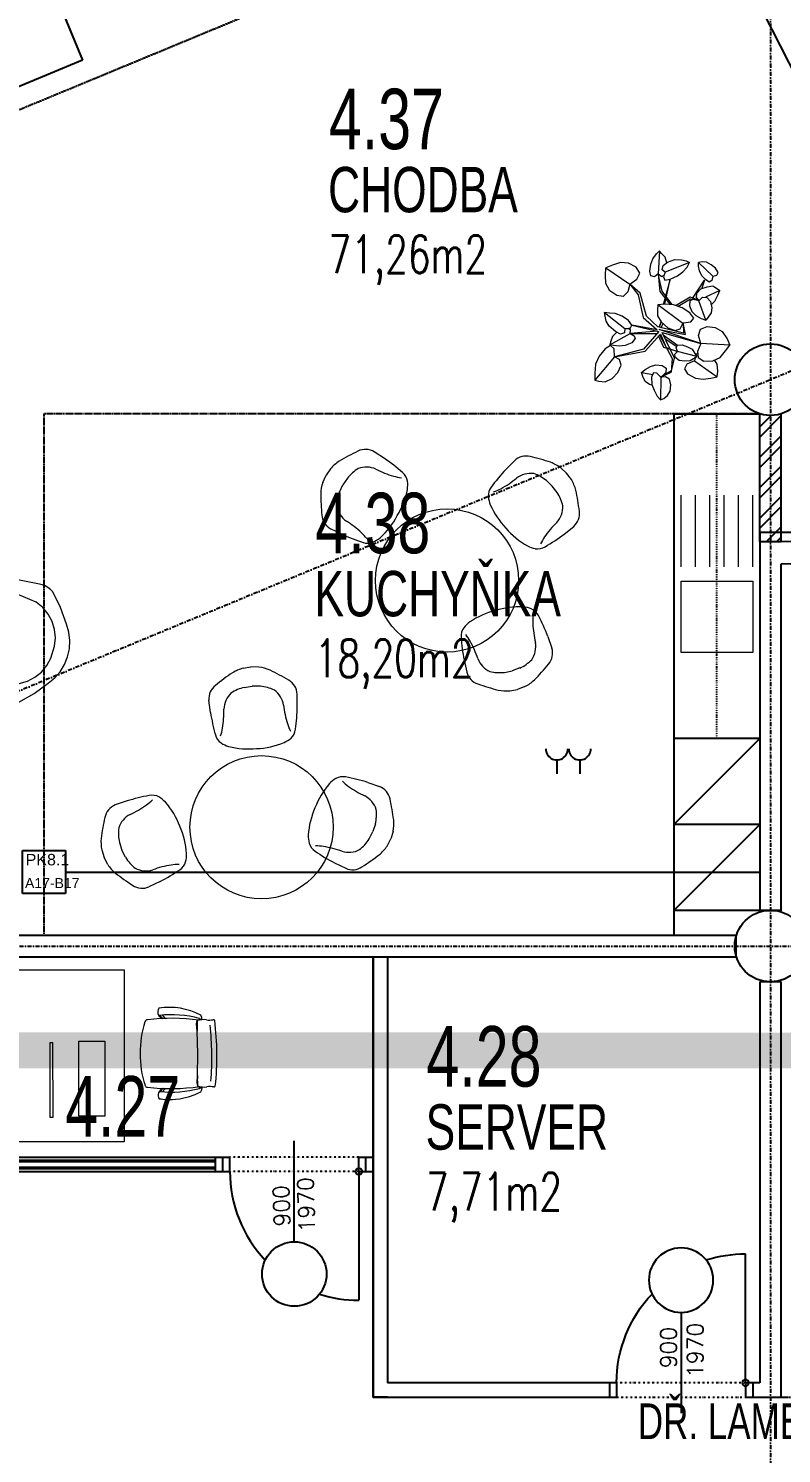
# Model space of a CAD drawing. Header units: millimetres. Extents: x -3035503 to 19821, y 792 to 235380.
# Drawn here: x -2954687 to -2949429, y 184141 to 194095 of the extents above; entities that cross this region are included whole.
import ezdxf

# ---------------------------------------------------------------- set-up
doc = ezdxf.new("R2010")
doc.units = ezdxf.units.MM
for name, pattern in [('AUSGEZOGEN', [0]), ('DA2', [0.45, 0.3, -0.15]), ('DD4', [0.8, 0.4, -0.2, 0, -0.2]), ('DIVIDE', [31.75, 12.7, -6.35, 0, -6.35, 0, -6.35]), ('DIVIDE2', [15.875, 6.35, -3.175, 0, -3.175, 0, -3.175])]:
    doc.linetypes.add(name, pattern=pattern)
for name, color, linetype in [('003_EL_Zásuvkové rozvody - IP', 3, 'Continuous'), ('ARCH_E-04-CO', 252, 'Continuous'), ('ARCH_F-02-CO', 251, 'Continuous'), ('ARCH_F-04-CO', 3, 'Continuous'), ('ARCH_F-06-CO', 2, 'Continuous'), ('ARCH_F-08-CO', 252, 'Continuous'), ('ARCH_N-02-CO', 251, 'Continuous'), ('ARCH_O-06-CO', 8, 'DD4'), ('ARCH_P-02-CO', 251, 'Continuous'), ('ARCH_T-02-CO', 252, 'Continuous'), ('ARCH_Z-02-CO', 252, 'Continuous'), ('ARCH_Z-02-DA', 252, 'DA2'), ('ARCH_Z-02-DI', 252, 'DIVIDE'), ('ARCH_Z-06-CO', 252, 'Continuous'), ('ARCH_Z-08-CO', 252, 'Continuous'), ('Datové rozvody', 6, 'Continuous'), ('E-04-CO', 3, 'Continuous'), ('E_POPIS_SVET', 160, 'Continuous'), ('Z-02-CO', 252, 'Continuous')]:
    doc.layers.add(name, color=color, linetype=linetype)
doc.layers.add('EL_Zásuvkové rozvody - IP', color=7, linetype='Continuous', lineweight=30)
doc.layers.add('zeleň', color=126, linetype='Continuous', lineweight=13)
doc.styles.add('Arial', font='arial.ttf', dxfattribs={"height": 220})
doc.styles.add('CT-LAYOUT 0.9', font='arial.ttf', dxfattribs={"width": 0.9})
doc.styles.add('SIMPLEX', font='simplex.shx')
doc.styles.get("Standard").update_dxf_attribs({"font": 'arial.ttf'})

# ---------------------------------------------------------------- blocks, each defined once
blk = doc.blocks.new('KIIKF')
at = {"layer": 'ARCH_N-02-CO', "linetype": 'AUSGEZOGEN', "lineweight": 20}
for p, q in [((-29653.2, -73712.9), (-28853.7, -73712.6)), ((-29652.8, -74913.2), (-29653.2, -73712.9)), ((-28853.7, -73712.6), (-28853.2, -74913)), ((-28347.5, -74090), (-28343.3, -74066.9)), ((-28347.5, -74090), (-28343.3, -74066.9)), ((-28344.6, -74141.1), (-28347.5, -74090)), ((-28344.6, -74141.1), (-28347.5, -74090)), ((-28343.3, -74066.9), (-28344.6, -74141.1)), ((-28344.6, -74141.1), (-28344.6, -74141.1)), ((-28338, -74295.9), (-28344.6, -74141.1)), ((-28327.6, -74056.5), (-28309.9, -74053.3)), ((-29369.8, -74743.8), (-29370, -74220.4)), ((-29370, -74220.4), (-29353, -74220.4)), ((-29353, -74220.4), (-29352.8, -74743.8)), ((-29171.2, -74734.9), (-29171.3, -74211.5)), ((-29171.3, -74211.5), (-28989.2, -74211.5)), ((-28989.2, -74211.5), (-28989, -74734.9)), ((-28341.1, -74450.9), (-28338, -74295.9)), ((-28343.8, -74501.9), (-28341.1, -74450.9)), ((-28341.1, -74450.9), (-28343.8, -74501.9)), ((-28339.4, -74525.1), (-28343.8, -74501.9)), ((-28343.8, -74501.9), (-28339.4, -74525.1)), ((-28339.4, -74525.1), (-28341.1, -74450.9)), ((-28341.1, -74450.9), (-28341.1, -74450.9)), ((-28326.3, -74535.6), (-28308.6, -74538.7)), ((-28617, -74583.9), (-28616.6, -74592.8)), ((-28616.6, -74592.8), (-28613.3, -74606)), ((-28613.3, -74606), (-28609, -74612.8)), ((-28609, -74612.8), (-28594.5, -74614.5)), ((-28594.5, -74614.5), (-28570.9, -74617.3)), ((-28570.9, -74617.3), (-28555.8, -74617.9)), ((-28555.8, -74617.9), (-28531.4, -74617.9)), ((-28531.4, -74617.9), (-28515.1, -74617.9)), ((-28515.1, -74617.9), (-28494.6, -74616.4)), ((-28494.6, -74616.4), (-28463.9, -74612.4)), ((-28463.9, -74612.4), (-28435.9, -74607.3)), ((-28435.9, -74607.3), (-28405.1, -74599.5)), ((-28405.1, -74599.5), (-28358.7, -74584.3)), ((-28358.7, -74584.3), (-28335.1, -74572.2)), ((-28335.1, -74572.2), (-28322, -74566.4)), ((-28322, -74566.4), (-28317.2, -74563.9)), ((-29352.8, -74743.8), (-29369.8, -74743.8)), ((-29352.8, -74743.8), (-29352.8, -74743.8)), ((-28989, -74734.9), (-29171.2, -74734.9)), ((-28989, -74734.9), (-28989, -74734.9)), ((-28853.2, -74913), (-29652.8, -74913.2)), ((-28853.2, -74913), (-28853.2, -74913))]:
    blk.add_line(p, q, dxfattribs=at)
for centre, radius, start, end in [((-28521.4, -75484.6), 1433.5, 82.36982, 96.82021), ((-28571.2, -74007), 47.4, 146.69581, 206.53518), ((-28543.1, -73978.1), 86.5, 215.38806, 239.2795), ((-28536.6, -74449.2), 474.1, 62.62793, 99.00613), ((-28526.4, -74816.6), 790.2, 75.52305, 95.83596), ((-28530.8, -73975.5), 91.4, 216.86005, 237.06388), ((-28526.7, -73997.6), 66.7, 207.79545, 234.3377), ((-28377.7, -74066.4), 51.1, 3.82101, 19.3867), ((-28394.6, -74068.5), 86, 4.79858, 27.95109), ((-28009.8, -74296.9), 732.8, 162.37669, 197.66029), ((-28689.2, -74081.1), 20, 96.82021, 162.37669), ((-28298.7, -74219.8), 159.3, 82.9894, 106.26247), ((-28257.9, -73940.4), 123.2, 260.00254, 282.06371), ((-30417.7, -74324.8), 2176.5, 355.62064, 5.97801), ((-28230, -74070.6), 10, 23.41214, 102.06371), ((-30264.1, -74313), 2058.1, 354.09672, 6.87417), ((-28689.1, -74513.2), 20, 197.66029, 263.58046), ((-28529, -73090.5), 1451.6, 263.58046, 277.99506), ((-28556.5, -74595.1), 61.5, 118.5908, 169.45975), ((-28529.2, -73776.6), 790.2, 264.4689, 284.78181), ((-28529.1, -74617.7), 91.4, 123.24097, 143.4448), ((-28525.2, -74595.6), 66.7, 126.16362, 152.5094), ((-28295.6, -74371.9), 159.3, 254.04239, 277.31545), ((-28376.5, -74526), 51.1, 340.91815, 357.36113), ((-28393.4, -74524), 86, 332.35376, 355.50627), ((-28253.3, -74651.1), 123.2, 78.24115, 100.30231), ((-28226.2, -74520.7), 10, 258.24115, 336.89272)]:
    blk.add_arc(centre, radius, start, end, dxfattribs=at)
blk = doc.blocks.new('A$Ca0a287ca')
at = {"layer": 'ARCH_N-02-CO', "linetype": 'AUSGEZOGEN', "lineweight": 20}
for p, q in [((373.1, 896.5), (353.9, 891.1)), ((392.9, 898), (373.1, 896.5)), ((412.6, 895.7), (392.9, 898)), ((300.9, 857.6), (57.3, 664.6)), ((326.4, 876), (300.9, 857.6)), ((353.9, 891.1), (326.4, 876)), ((353.9, 891.1), (353.9, 891.1)), ((431.5, 889.7), (412.6, 895.7)), ((529.9, 845.3), (431.5, 889.7)), ((431.5, 889.7), (431.5, 889.7)), ((431.5, 889.7), (431.5, 889.7)), ((620.7, 787), (529.9, 845.3)), ((256.8, 710.9), (135.6, 561.8)), ((702, 716.2), (620.7, 787)), ((717.2, 700.8), (702, 716.2)), ((702, 716.2), (702, 716.2)), ((702, 716.2), (702, 716.2)), ((787.4, 618.7), (717.2, 700.8)), ((7.8, 598.6), (0, 572)), ((20.2, 623.5), (7.8, 598.6)), ((36.9, 645.7), (20.2, 623.5)), ((57.3, 664.6), (36.9, 645.7)), ((57.3, 664.6), (57.3, 664.6)), ((844.8, 527.3), (787.4, 618.7)), ((0, 572), (0, 572)), ((0, 572), (1.8, 449.6)), ((112.6, 507.7), (100.6, 450.2)), ((135.6, 561.8), (112.6, 507.7)), ((135.6, 561.8), (135.6, 561.8)), ((888.3, 428.4), (844.8, 527.3)), ((1.8, 449.6), (18.4, 328.3)), ((100.6, 450.2), (99.9, 391.5)), ((894.2, 409.4), (888.3, 428.4)), ((888.3, 428.4), (888.3, 428.4)), ((896.3, 389.7), (894.2, 409.4)), ((18.4, 328.3), (18.4, 328.3)), ((18.4, 328.3), (30.2, 271.3)), ((99.9, 391.5), (110.6, 333.7)), ((110.6, 333.7), (132.3, 279.1)), ((855, 298.1), (873.6, 323.4)), ((873.6, 323.4), (889, 350.8)), ((889, 350.8), (894.5, 369.9)), ((889, 350.8), (889, 350.8)), ((894.5, 369.9), (896.3, 389.7)), ((30.2, 271.3), (51.1, 217)), ((51.1, 217), (80.7, 166.9)), ((132.3, 279.1), (164.2, 229.7)), ((164.2, 229.7), (164.2, 229.7)), ((164.2, 229.7), (225.8, 167.6)), ((557.6, 135.7), (707.9, 255.4)), ((659.5, 56.4), (855, 298.1)), ((855, 298.1), (855, 298.1)), ((80.7, 166.9), (118.1, 122.3)), ((118.1, 122.3), (118.1, 122.3)), ((118.1, 122.3), (118.1, 122.3)), ((118.1, 122.3), (162.3, 84.5)), ((225.8, 167.6), (225.8, 167.6)), ((225.8, 167.6), (274.8, 135.2)), ((274.8, 135.2), (329.2, 112.9)), ((329.2, 112.9), (386.9, 101.6)), ((386.9, 101.6), (445.6, 101.7)), ((445.6, 101.7), (503.3, 113.2)), ((503.3, 113.2), (557.6, 135.7)), ((557.6, 135.7), (557.6, 135.7)), ((162.3, 84.5), (212.1, 54.5)), ((212.1, 54.5), (266.1, 33.1)), ((266.1, 33.1), (322.9, 20.8)), ((322.9, 20.8), (322.9, 20.8)), ((322.9, 20.8), (322.9, 20.8)), ((322.9, 20.8), (444, 3)), ((444, 3), (566.4, 0)), ((566.4, 0), (588.6, 5.9)), ((588.6, 5.9), (609.7, 15)), ((609.7, 15), (629.2, 27.1)), ((629.2, 27.1), (646.7, 42)), ((646.7, 42), (659.5, 56.4)), ((646.7, 42), (646.7, 42))]:
    blk.add_line(p, q, dxfattribs=at)
blk = doc.blocks.new('A$C0bec1216')
at = {"layer": 'ARCH_N-02-CO', "linetype": 'AUSGEZOGEN', "lineweight": 20}
for p, q in [((0, 600), (0, 1100)), ((100, 600), (100, 1100)), ((200, 600), (200, 1100)), ((300, 600), (300, 1100)), ((400, 600), (400, 1100)), ((500, 600), (500, 1100)), ((0, 0), (0, 500)), ((0, 500), (500, 500)), ((500, 500), (500, 0)), ((500, 0), (0, 0))]:
    blk.add_line(p, q, dxfattribs=at)
blk = doc.blocks.new('rtrtrt')
at = {"layer": 'ARCH_N-02-CO'}
for points in [[(-20712.3, -9438.8), (-20514, -9917.2), (-20871.9, -10065.5), (-21070.2, -9587.1)], [(-20712.4, -9527.5), (-20736.8, -9468.7), (-21001.5, -9578.4), (-20977.2, -9637.2)], [(-21001.5, -9578.4), (-20977.2, -9637.2), (-20844.8, -9582.3), (-20869.2, -9523.5)], [(-20558.4, -9899.2), (-20704.2, -9547.2), (-20969, -9656.9), (-20823.1, -10008.9)], [(-20999, -9758.8), (-20892, -10017.2), (-21005.1, -10064), (-21112.1, -9805.7)]]:
    blk.add_lwpolyline(points, close=True, dxfattribs=at)
blk.add_circle((-20886.4, -9551.2), 7.92, dxfattribs=at)
blk = doc.blocks.new('qay')
at = {"layer": 'ARCH_N-02-CO', "linetype": 'AUSGEZOGEN', "lineweight": 20}
for p, q in [((-27916.3, -21273.9), (-27861.1, -21273.2)), ((-27806.6, -21281.8), (-27861.1, -21273.2)), ((-28185.6, -21548.8), (-28184.5, -21462.4)), ((-27927, -21407.9), (-27870.7, -21407.1)), ((-27815, -21415.9), (-27870.7, -21407.1)), ((-27579.1, -21592.1), (-27567.9, -21506.4)), ((-28533.9, -22183.4), (-28615.7, -22211.5)), ((-28586.9, -22473.1), (-28570, -22526.8)), ((-28710.8, -22525.1), (-28694.2, -22577.8)), ((-28669, -22626.9), (-28694.2, -22577.8)), ((-28544.3, -22576.9), (-28570, -22526.8)), ((-28303.1, -22745.9), (-28381, -22783.3)), ((-27072.5, -22708), (-27012.3, -22770.1)), ((-27156.7, -22990.2), (-27196.1, -23030.4)), ((-27241.8, -23063.4), (-27196.1, -23030.4)), ((-27533.4, -23104.5), (-27480.9, -23173.3)), ((-27153.3, -23164.5), (-27108.6, -23132.2)), ((-27069.9, -23092.8), (-27108.6, -23132.2))]:
    blk.add_line(p, q, dxfattribs=at)
blk.add_circle((-27655.2, -22154.9), 500, dxfattribs=at)
for centre, radius, start, end in [((-27016.5, -23264.7), 2199, 116.40061, 120.27155), ((-27879.8, -21562.9), 291.3, 97.20038, 113.13758), ((-27883.8, -21562.7), 291.3, 58.68559, 74.62279), ((-28066.1, -21468.4), 118.5, 119.78018, 177.0575), ((-28980.4, -23124.3), 2199, 51.55161, 55.42256), ((-27931.1, -21565), 160.7, 125.70561, 170.7406), ((-27905.4, -21680.6), 273.6, 94.53038, 115.89082), ((-27875.2, -21682.8), 273.6, 55.93234, 77.29279), ((-27833.4, -21572), 160.7, 1.08257, 46.11755), ((-27685.9, -21495.6), 118.5, 354.76567, 52.04298), ((-26891.1, -21527.7), 1294.6, 180.93308, 188.00465), ((-28795.5, -21457.4), 710.5, 342.71111, 353.39501), ((-26962.4, -21588.5), 710.5, 178.42815, 189.11205), ((-28857.4, -21387.2), 1294.6, 343.81851, 350.89008), ((-28454.7, -21561.5), 354.2, 333.29987, 342.40006), ((-28077.2, -21698.3), 96.4, 185.78559, 227.68879), ((-27994.3, -21595.6), 228.3, 229.65117, 244.21297), ((-27314.5, -21643), 354.2, 189.4231, 198.52329), ((-27707.6, -21724.7), 96.4, 304.13437, 346.03757), ((-27871.9, -21254.8), 589.6, 247.91676, 267.0913), ((-27847.7, -21256.5), 589.6, 264.73186, 283.9064), ((-27775.1, -21611.3), 228.3, 287.61019, 302.17198), ((-28149.2, -23419.5), 1294.6, 100.21718, 107.28875), ((-28606, -21923.8), 354.2, 305.82178, 314.92196), ((-28358, -22239.6), 96.4, 60.53304, 102.43625), ((-28429.7, -22350.5), 228.3, 44.00886, 58.57066), ((-28715.1, -22573.2), 589.6, 21.13053, 40.30508), ((-28572.9, -22322), 118.5, 111.16433, 168.44165), ((-28438.9, -22420.1), 160.7, 117.48124, 162.51623), ((-28811.4, -21632.6), 710.5, 294.82683, 305.51072), ((-26538.5, -22757.3), 2199, 167.95028, 171.82123), ((-28321.1, -22408.3), 273.6, 172.33102, 193.69146), ((-28705.9, -22595.7), 589.6, 4.31544, 23.48998), ((-28424.9, -22469.4), 291.3, 175.08426, 191.02146), ((-28309.6, -22436.3), 273.6, 210.92905, 232.28949), ((-28346.2, -22553.8), 228.3, 346.04985, 0.61165), ((-27241.2, -22809.6), 228.3, 94.44548, 109.00728), ((-27254.7, -22678.3), 96.4, 50.57989, 92.4831), ((-28426.4, -22465.7), 291.3, 213.59905, 229.53625), ((-27285.9, -20935.8), 2199, 232.79928, 236.67023), ((-28401.7, -22510.7), 160.7, 242.10428, 287.13926), ((-28113.8, -23332.8), 710.5, 99.10979, 109.79368), ((-28897.5, -21595.8), 1294.6, 297.33176, 304.40334), ((-28172.1, -22981.3), 354.2, 89.69854, 98.79873), ((-28217.4, -22582.4), 96.4, 302.18426, 344.08746), ((-27087.9, -23137.6), 589.6, 112.71107, 131.88561), ((-26890.4, -22509.4), 354.2, 198.09417, 207.19437), ((-26575.3, -22343.1), 710.5, 207.50542, 218.18931), ((-27976.2, -23635), 1294.6, 45.72739, 52.79896), ((-28428.2, -22674.6), 118.5, 236.17886, 293.45617), ((-27106.3, -23153.4), 589.6, 129.52616, 148.70071), ((-27264.5, -22875.8), 160.7, 350.49991, 35.53491), ((-27100.6, -22849.2), 118.5, 344.5745, 41.8518), ((-27407.7, -22952.9), 228.3, 152.4045, 166.9663), ((-29111.1, -22314), 2199, 341.19492, 345.06586), ((-27535.5, -22919.9), 96.4, 168.92868, 210.83188), ((-26481.8, -22349.4), 1294.6, 208.61281, 215.68439), ((-27756.9, -23254.9), 354.2, 54.21741, 63.3176), ((-27968.4, -23541.7), 710.5, 43.22246, 53.90636), ((-27364.2, -22811.9), 273.6, 319.32468, 340.68512), ((-27338.8, -22939.7), 160.7, 225.87687, 270.91186), ((-27387.1, -22831.6), 273.6, 280.72666, 302.0871), ((-27299.4, -22913.4), 291.3, 321.99468, 337.93189), ((-27389.6, -23097.8), 118.5, 219.55997, 276.83729), ((-27296.4, -22910.8), 291.3, 283.47989, 299.4171), ((-27618.5, -21030), 2199, 276.34592, 280.21686)]:
    blk.add_arc(centre, radius, start, end, dxfattribs=at)
blk = doc.blocks.new('dp_l')
blk.add_line((-546, 500), (237, 500))
for centre, radius in [((-796, 500), 250), ((0, 0), 25)]:
    blk.add_circle(centre, radius)
for start, end in [(90, 133.4861), (162.2464, 180)]:
    blk.add_arc((0, 0), 1000, start, end)
at = {"layer": 'ARCH_E-04-CO'}
blk.add_line((0, 0), (-1000, 0), dxfattribs=at)
blk = doc.blocks.new('MIST1')
at = {"style": 'Arial'}
blk.add_attdef('CISLO', (-0.309, 0), '', height=4, dxfattribs=at)
at = {"layer": 'ARCH_F-02-CO', "style": 'SIMPLEX'}
blk.add_attdef('PODLAHA', (0, -12.5), '', height=2.5, dxfattribs=at)
at = {"layer": 'ARCH_F-04-CO', "style": 'SIMPLEX'}
blk.add_attdef('PLOCHA', (0, -8.5), '', height=2.5, dxfattribs=at)
at = {"layer": 'ARCH_F-06-CO', "style": 'Arial'}
blk.add_attdef('MIST', (-0.309, -4.5), '', height=3, dxfattribs=at)
blk = doc.blocks.new('A$Cd941562f')
at = {"layer": 'zeleň', "color": 251}
for p, q in [((407.1, 985.6), (431.2, 1020.9)), ((407.1, 985.6), (431.2, 1020.9)), ((431.2, 1020.9), (451.7, 1041.7)), ((431.2, 1020.9), (451.7, 1041.7)), ((451.7, 1041.7), (443, 879.1)), ((451.7, 1041.7), (443, 879.1)), ((467.6, 1022.3), (451.7, 1041.7)), ((467.6, 1022.3), (451.7, 1041.7)), ((492, 995.8), (467.6, 1022.3)), ((492, 995.8), (467.6, 1022.3)), ((503.1, 957.1), (492, 995.8)), ((503.1, 957.1), (492, 995.8)), ((75.6, 870.8), (77.7, 921.7)), ((123.6, 941.4), (77.7, 921.7)), ((77.7, 921.7), (245.7, 808.8)), ((179.3, 958.7), (123.6, 941.4)), ((235.1, 955.4), (179.3, 958.7)), ((289.9, 926.7), (235.1, 955.4)), ((315.6, 884.4), (289.9, 926.7)), ((385.8, 898.2), (392.8, 947.9)), ((385.8, 898.2), (392.8, 947.9)), ((393.3, 865.5), (385.8, 898.2)), ((393.3, 865.5), (385.8, 898.2)), ((392.8, 947.9), (407.1, 985.6)), ((392.8, 947.9), (407.1, 985.6)), ((470.7, 908.4), (477.8, 937.5)), ((492.6, 892.7), (470.7, 908.4)), ((477.8, 937.5), (509.2, 960.8)), ((663.2, 959.3), (492.6, 892.7)), ((509.2, 960.8), (560, 979.3)), ((560, 979.3), (606.1, 978.3)), ((606.1, 978.3), (640.1, 970)), ((616.3, 893.5), (645.2, 927.6)), ((640.1, 970), (663.2, 959.3)), ((645.2, 927.6), (663.2, 959.3)), ((724, 934.2), (725, 959.6)), ((731.4, 901.5), (724, 934.2)), ((751.7, 963.4), (725, 959.6)), ((725, 959.6), (825.1, 863.2)), ((748.6, 866.4), (731.4, 901.5)), ((782, 961.2), (751.7, 963.4)), ((813.7, 943.2), (782, 961.2)), ((844.1, 920.4), (813.7, 943.2)), ((862.5, 890.2), (844.1, 920.4)), ((77.1, 813.8), (75.6, 870.8)), ((105.3, 760.6), (77.1, 813.8)), ((245.7, 808.8), (232.7, 755.3)), ((245.7, 808.8), (295.2, 843)), ((317.7, 744.9), (245.7, 808.8)), ((245.7, 808.8), (304.4, 732.7)), ((295.2, 843), (315.6, 884.4)), ((417.6, 859.5), (393.3, 865.5)), ((417.6, 859.5), (393.3, 865.5)), ((443, 879.1), (417.6, 859.5)), ((443, 879.1), (417.6, 859.5)), ((470.4, 759.2), (443, 879.1)), ((443, 879.1), (454.6, 757.9)), ((443, 879.1), (469.7, 862.3)), ((443, 879.1), (469.7, 862.3)), ((469.7, 862.3), (481.8, 869.6)), ((469.7, 862.3), (481.8, 869.6)), ((526.9, 843.2), (478.2, 664.7)), ((492.6, 892.7), (479.5, 859.9)), ((479.5, 859.9), (489.3, 836.9)), ((489.1, 667.2), (526.9, 843.2)), ((489.3, 836.9), (526.9, 843.2)), ((526.9, 843.2), (578.9, 866.6)), ((578.9, 866.6), (616.3, 893.5)), ((684.1, 707.2), (767, 836.2)), ((767, 836.2), (748, 779.1)), ((773.1, 839.9), (748.6, 866.4)), ((799.8, 823.1), (773.1, 839.9)), ((786.7, 790.2), (824.3, 796.5)), ((818, 834.1), (799.8, 823.1)), ((825.1, 863.2), (818, 834.1)), ((824.3, 796.5), (851, 779.7)), ((825.1, 863.2), (852.9, 871.9)), ((852.9, 871.9), (862.5, 890.2)), ((154, 728.2), (105.3, 760.6)), ((199, 722.4), (154, 728.2)), ((232.7, 755.3), (199, 722.4)), ((304.4, 732.7), (338.1, 575.3)), ((361.1, 585.1), (317.7, 744.9)), ((454.6, 757.9), (525.5, 668.6)), ((540.1, 665), (470.4, 759.2)), ((665.9, 716.7), (569.2, 657.9)), ((583.8, 654.4), (668.4, 705.8)), ((687.8, 701.1), (664.8, 691.3)), ((727.8, 696.5), (665.9, 716.7)), ((668.4, 705.8), (727.8, 696.5)), ((726.7, 691.7), (687.8, 701.1)), ((712, 715.8), (714.2, 746.1)), ((727.8, 696.5), (712, 715.8)), ((714.2, 746.1), (741.9, 775.4)), ((726.7, 691.7), (753.2, 716.1)), ((741.9, 775.4), (786.7, 790.2)), ((753.2, 716.1), (783.5, 713.8)), ((873, 764.1), (773.8, 716.2)), ((783.5, 713.8), (807.9, 687.3)), ((839.5, 689.9), (859.8, 731.3)), ((851, 779.7), (873, 764.1)), ((859.8, 731.3), (873, 764.1)), ((103.9, 606.6), (68.7, 610)), ((68.7, 610), (211.2, 498.1)), ((72.5, 583.4), (68.7, 610)), ((143.9, 602), (103.9, 606.6)), ((191.3, 585.3), (143.9, 602)), ((441.9, 663.2), (438.4, 628)), ((438.4, 628), (438.7, 586.8)), ((489.1, 667.2), (441.9, 663.2)), ((616.1, 533.3), (441.9, 663.2)), ((549.8, 662.7), (489.1, 667.2)), ((611.8, 642.4), (549.8, 662.7)), ((665.3, 608.8), (611.8, 642.4)), ((664.8, 691.3), (661.4, 656.1)), ((661.4, 656.1), (677.4, 616.2)), ((692.2, 571.4), (665.3, 608.8)), ((677.4, 616.2), (706.7, 588.4)), ((776, 556.1), (726.7, 691.7)), ((814.5, 608.5), (791.6, 578.1)), ((807.9, 687.3), (817.9, 643.7)), ((811.7, 660.6), (839.5, 689.9)), ((817.9, 643.7), (814.5, 608.5)), ((79.9, 550.7), (72.5, 583.4)), ((102, 514.4), (79.9, 550.7)), ((144.7, 478.3), (102, 514.4)), ((235.1, 554), (191.3, 585.3)), ((211.2, 498.1), (209, 467.8)), ((211.2, 498.1), (247.6, 499.5)), ((258.4, 522.7), (235.1, 554)), ((250.1, 488.6), (237.9, 501.9)), ((247.6, 499.5), (258.4, 522.7)), ((435.6, 489.8), (258.4, 522.7)), ((258.4, 522.7), (447.8, 476.5)), ((338.1, 575.3), (435.6, 489.8)), ((440.4, 509.2), (361.1, 585.1)), ((438.7, 586.8), (464.4, 544.5)), ((620.1, 465.4), (440.4, 509.2)), ((464.4, 544.5), (450.1, 506.8)), ((450.1, 506.8), (464.4, 544.5)), ((464.4, 544.5), (510.7, 502.4)), ((464.7, 503.3), (476.6, 531.3)), ((510.7, 502.4), (563, 484.5)), ((596.9, 496.8), (616.1, 533.3)), ((617.2, 538.2), (670.6, 545.8)), ((633.5, 457), (617.2, 538.2)), ((617.2, 538.2), (620.1, 465.4)), ((670.6, 545.8), (692.2, 571.4)), ((706.7, 588.4), (743.2, 569.3)), ((740, 492.8), (786, 512.5)), ((743.2, 569.3), (776, 556.1)), ((791.6, 578.1), (776, 556.1)), ((786, 512.5), (840.6, 504.4)), ((840.6, 504.4), (890.5, 476.8)), ((106.4, 384.7), (249, 463.2)), ((112.3, 409), (106.4, 384.7)), ((125.5, 441.8), (112.3, 409)), ((153.2, 471.1), (125.5, 441.8)), ((181.2, 459.1), (144.7, 478.3)), ((209, 467.8), (181.2, 459.1)), ((259.1, 399), (213.2, 379.3)), ((249, 463.2), (250.1, 488.6)), ((438.1, 478.9), (249, 463.2)), ((249, 463.2), (434.6, 464.3)), ((249, 463.2), (275.8, 446.4)), ((282, 429.4), (259.1, 399)), ((275.8, 446.4), (282, 429.4)), ((447.8, 476.5), (340.7, 353.4)), ((352.9, 340.1), (458.9, 458.4)), ((482.5, 365.2), (445.6, 446.2)), ((741.8, 394.6), (451.4, 491.1)), ((451.4, 491.1), (633.5, 457)), ((452.8, 454.7), (541.2, 289.1)), ((458.9, 458.4), (498.2, 366.5)), ((556.9, 290.4), (472.1, 470.6)), ((472.1, 470.6), (741.8, 394.6)), ((478.3, 453.7), (579.4, 382.7)), ((567.3, 375.4), (491.8, 424.6)), ((563, 484.5), (596.9, 496.8)), ((724.5, 450.3), (740, 492.8)), ((741.8, 394.6), (724.5, 450.3)), ((890.5, 476.8), (924.7, 427.3)), ((924.7, 427.3), (944.4, 381.3)), ((137.3, 300), (0, 137.9)), ((30.5, 305.4), (6.6, 249.5)), ((73.9, 356.6), (30.5, 305.4)), ((110.1, 378.6), (73.9, 356.6)), ((130.7, 378.8), (106.4, 384.7)), ((135.7, 357), (110.1, 378.6)), ((170.8, 374.2), (130.7, 378.8)), ((137.3, 300), (135.7, 357)), ((340.7, 353.4), (137.3, 300)), ((137.3, 300), (352.9, 340.1)), ((173.8, 280.8), (137.3, 300)), ((213.2, 379.3), (170.8, 374.2)), ((578.5, 336.6), (482.5, 365.2)), ((498.2, 366.5), (578.5, 336.6)), ((578.5, 336.6), (558, 315.9)), ((558, 315.9), (559.3, 300.1)), ((559.3, 300.1), (589.7, 277.3)), ((569.8, 364.5), (579.4, 382.7)), ((578.5, 336.6), (569.8, 364.5)), ((714.5, 303.5), (578.5, 336.6)), ((579.4, 382.7), (610.9, 385.3)), ((610.9, 385.3), (648.6, 371)), ((648.6, 371), (680.2, 353)), ((680.2, 353), (698.6, 322.8)), ((690.3, 288.8), (714.5, 303.5)), ((698.6, 322.8), (714.5, 303.5)), ((719.2, 322.9), (707.1, 315.6)), ((741.8, 394.6), (717.9, 338.7)), ((717.9, 338.7), (723, 296.3)), ((944.4, 381.3), (741.8, 394.6)), ((877, 294.8), (914.3, 342.3)), ((914.3, 342.3), (944.4, 381.3)), ((6.6, 249.5), (0.9, 183.9)), ((162.2, 191), (184.9, 242.1)), ((184.9, 242.1), (173.8, 280.8)), ((327.1, 192), (352.4, 211.6)), ((352.4, 211.6), (388.7, 233.6)), ((388.7, 233.6), (427.4, 244.8)), ((427.4, 244.8), (472.3, 239)), ((535.6, 203), (469.2, 162.6)), ((472.3, 239), (499.1, 222.2)), ((499.1, 222.2), (496.9, 191.8)), ((533.3, 193.3), (556.9, 290.4)), ((541.2, 289.1), (533.3, 193.3)), ((589.7, 277.3), (629.8, 272.7)), ((644.5, 248.5), (626.5, 216.9)), ((626.5, 216.9), (648.5, 180.6)), ((629.8, 272.7), (666.2, 274.1)), ((696.5, 271.9), (644.5, 248.5)), ((666.2, 274.1), (690.3, 288.8)), ((702.4, 296.2), (696.5, 271.9)), ((696.5, 271.9), (854.8, 161.3)), ((723, 296.3), (763.2, 271.1)), ((763.2, 271.1), (825, 271.4)), ((825, 271.4), (877, 294.8)), ((855.5, 248.6), (837.1, 278.8)), ((854.8, 161.3), (859.4, 201.3)), ((859.4, 201.3), (855.5, 248.6)), ((0.9, 183.9), (0, 137.9)), ((0, 137.9), (29.1, 130.8)), ((29.1, 130.8), (74.1, 125)), ((74.1, 125), (121.2, 149.5)), ((121.2, 149.5), (162.2, 191)), ((335.8, 164.2), (327.1, 192)), ((327.1, 192), (406, 177.9)), ((352.9, 129.1), (335.8, 164.2)), ((383.4, 106.2), (352.9, 129.1)), ((398, 102.7), (383.4, 106.2)), ((406, 177.9), (396.4, 159.7)), ((396.4, 159.7), (399.2, 107.6)), ((399.2, 107.6), (415.2, 67.6)), ((408.4, 187.6), (406, 177.9)), ((433.8, 186.6), (408.4, 187.6)), ((463.1, 158.9), (433.8, 186.6)), ((454.6, 166.1), (469.2, 162.6)), ((463.1, 158.9), (460.5, 0)), ((494.6, 161.5), (463.1, 158.9)), ((469.2, 162.6), (533.3, 193.3)), ((496.9, 191.8), (469.2, 162.6)), ((472.8, 156.5), (469.2, 162.6)), ((521.4, 144.7), (494.6, 161.5)), ((532.6, 105.9), (521.4, 144.7)), ((526.8, 61), (532.6, 105.9)), ((648.5, 180.6), (703.3, 151.9)), ((703.3, 151.9), (757.9, 143.7)), ((757.9, 143.7), (811.2, 151.3)), ((811.2, 151.3), (854.8, 161.3)), ((415.2, 67.6), (436, 26.5)), ((436, 26.5), (460.5, 0)), ((460.5, 0), (483.4, 9.8)), ((483.4, 9.8), (508.8, 29.4)), ((508.8, 29.4), (526.8, 61))]:
    blk.add_line(p, q, dxfattribs=at)
blk = doc.blocks.new('A$C6A257F1B')
at = {"layer": '003_EL_Zásuvkové rozvody - IP'}
blk.add_line((44, -68), (143, -68), dxfattribs=at)
blk.add_arc((-35, -68), 79.2, 270, 90, dxfattribs=at)
blk = doc.blocks.new('Kompletní podlahová skříň')
at = {"layer": 'Datové rozvody'}
for p, q in [((0, 300), (300, 300)), ((0, 0), (0, 300)), ((300, 300), (300, 0)), ((300, 0), (0, 0))]:
    blk.add_line(p, q, dxfattribs=at)
blk.add_attdef('A1-B1', (17.9, 38.3), '', height=70, dxfattribs=at)
at = {"layer": 'E_POPIS_SVET'}
blk.add_attdef('PK1', (22.5, 197.1), '', height=80, dxfattribs=at)

msp = doc.modelspace()

# ---------------------------------------------------------------- hatches: boundary and pattern name
at = {"layer": 'ARCH_P-02-CO'}
h = msp.add_hatch(dxfattribs=at)
h.set_pattern_fill('ZDIVO-OBECNE', color=256, scale=50, angle=168.20393)
h.set_pattern_definition([(45, (-2925204.76, 211232.23), (-106.066, 106.066), []), (45, (-2925134.05, 211232.23), (-106.066, 106.066), [])])
edge = h.paths.add_edge_path()
edge.add_arc((-2949504.8, 191641.8), 250, 252.53978, 287.45461, ccw=False)
edge.add_line((-2949579.8, 191403.3), (-2949579.8, 190508.7))
edge.add_line((-2949579.8, 190508.7), (-2949429.8, 190508.7))
edge.add_line((-2949429.8, 190508.7), (-2949429.8, 191403.3))
h.paths.add_polyline_path([(-2960818.8, 195993.3), (-2960911.2, 195955.1), (-2959150.4, 191705.4), (-2959058, 191743.7)])
h.paths.add_polyline_path([(-2960859.7, 190998), (-2960974.6, 191275.1), (-2960897.7, 191089.6), (-2960897.8, 191089.7), (-2963946.7, 189827.1), (-2965669.2, 193984.2), (-2965761.6, 193946), (-2964842.9, 191728.8), (-2965859.2, 191307.8), (-2964959.5, 189136.8), (-2964867.2, 189175.1), (-2964924.6, 189313.7), (-2964832.2, 189351.9), (-2964870.5, 189444.3), (-2964962.9, 189406), (-2965728.5, 191253.7), (-2964804.6, 191636.4), (-2964039, 189788.7), (-2964131.4, 189750.5), (-2964093.1, 189658.1)])
h.paths.add_polyline_path([(-2964484.4, 188251.3), (-2964576.7, 188213), (-2964388.9, 187759.6), (-2964280.6, 187759.6)])

# ---------------------------------------------------------------- linework, layer by layer
at = {"layer": 'ARCH_N-02-CO'}
for p, q in [((-2950179.8, 191403.3), (-2950179.8, 187759.6)), ((-2950179.8, 191403.3), (-2949579.8, 191403.3)), ((-2949579.8, 189135.1), (-2950179.8, 189135.1)), ((-2950179.8, 188535.1), (-2949579.8, 189135.1)), ((-2949579.8, 188535.1), (-2950179.8, 188535.1)), ((-2950179.8, 187935.1), (-2949579.8, 188535.1)), ((-2949429.8, 187935.1), (-2950179.8, 187935.1))]:
    msp.add_line(p, q, dxfattribs=at)
at = {"layer": 'ARCH_N-02-CO', "linetype": 'DIVIDE2'}
msp.add_line((-2949879.8, 189135.1), (-2949879.8, 191403.3), dxfattribs=at)
at = {"layer": 'ARCH_N-02-CO'}
msp.add_lwpolyline([(-2954311.4, 193872.8), (-2955050.5, 193566.6), (-2955739.5, 195229.5), (-2955000.5, 195535.7), (-2954311.4, 193872.8)], dxfattribs=at)
at = {"layer": 'ARCH_O-06-CO', "linetype": 'DD4', "ltscale": 70}
for p, q in [((-2925204.8, 201707.2), (-2980451.5, 178823.2)), ((-2980444.6, 187685.8), (-2885768.5, 187685.8))]:
    msp.add_line(p, q, dxfattribs=at)
msp.add_lwpolyline([(-2949504.8, 213652.3), (-2949504.8, 174539.3)], dxfattribs=at)
at = {"layer": 'ARCH_Z-02-CO'}
for p, q in [((-2949429.8, 190508.7), (-2949579.8, 190508.7)), ((-2952279.8, 187610.9), (-2952179.8, 187610.9)), ((-2954853, 186212.2), (-2953281, 186211.4)), ((-2953381, 186187.1), (-2954803, 186187.8)), ((-2953381, 186177.1), (-2954803, 186177.8)), ((-2954803, 186142.1), (-2953381, 186141.4)), ((-2954803, 186132.1), (-2953381, 186131.4)), ((-2953381, 186110.9), (-2953381, 186211.4)), ((-2953331, 186110.9), (-2953331, 186211.4)), ((-2953281, 186110.9), (-2953281, 186211.4)), ((-2952381, 186211.3), (-2952279.7, 186211.3)), ((-2952381, 186110.8), (-2952381, 186210.8)), ((-2952331, 186110.8), (-2952331, 186210.9)), ((-2954853, 186112.2), (-2953281, 186111.4)), ((-2952381, 186111.3), (-2952279.8, 186111.3)), ((-2950629.8, 184635.9), (-2950629.8, 184535.9)), ((-2949629.8, 184635.9), (-2949629.8, 184535.9))]:
    msp.add_line(p, q, dxfattribs=at)
at = {"layer": 'ARCH_Z-02-DA', "ltscale": 20}
for p, q in [((-2959057.9, 191743.7), (-2952406.3, 194499.9)), ((-2949579.8, 191403.3), (-2954579.8, 191403.3)), ((-2954579.8, 191403.3), (-2954579.7, 187759.4)), ((-2949429.8, 184535.9), (-2943679.8, 184535.9))]:
    msp.add_line(p, q, dxfattribs=at)
at = {"layer": 'ARCH_Z-02-DI'}
for p, q in [((-2952381, 186211.3), (-2953281, 186211.4)), ((-2952381, 186111.3), (-2953281, 186111.4)), ((-2949679.8, 184635.9), (-2950579.8, 184635.9)), ((-2950579.8, 184535.9), (-2949679.8, 184535.9))]:
    msp.add_line(p, q, dxfattribs=at)
at = {"layer": 'ARCH_Z-06-CO'}
for p, q in [((-2949579.8, 190508.7), (-2949579.8, 191403.3)), ((-2949429.8, 190508.7), (-2949429.8, 191403.3)), ((-2952279.8, 187610.9), (-2952279.8, 184535.9)), ((-2952179.8, 187610.9), (-2952179.8, 184635.9)), ((-2949429.8, 187435.9), (-2949579.8, 187435.9)), ((-2949579.8, 187435.9), (-2949579.8, 184635.9)), ((-2949429.8, 184535.9), (-2949429.8, 187435.9)), ((-2950579.8, 184635.9), (-2952179.8, 184635.9)), ((-2950579.8, 184635.9), (-2950579.8, 184535.9)), ((-2949579.8, 184635.9), (-2949679.8, 184635.9)), ((-2949679.8, 184635.9), (-2949679.8, 184535.9)), ((-2952279.8, 184535.9), (-2950579.8, 184535.9)), ((-2949679.8, 184535.9), (-2949429.8, 184535.9))]:
    msp.add_line(p, q, dxfattribs=at)
for points in [[(-2949579.8, 190508.7), (-2949579.8, 190508.7), (-2949579.8, 190356.2)], [(-2949429.8, 190356.2), (-2943079.8, 190358.9), (-2943079.8, 190511.4), (-2949429.8, 190508.7)], [(-2949579.8, 190356.2), (-2949579.8, 187935.1), (-2949429.8, 187935.1), (-2949429.8, 190356.2)], [(-2954852.9, 187609.4), (-2949744.5, 187609.6), (-2949744.5, 187759.6), (-2957354.8, 187759.3), (-2957354.8, 187609.3), (-2954952.9, 187609.4)], [(-2952179.8, 184535.9), (-2952279.8, 184535.9), (-2952279.8, 187610.9)]]:
    msp.add_lwpolyline(points, dxfattribs=at)
at = {"layer": 'ARCH_Z-08-CO'}
for centre in [(-2949504.8, 191641.8), (-2949504.8, 187685.8)]:
    msp.add_circle(centre, 250, dxfattribs=at)
at = {"layer": 'Datové rozvody'}
for p, q in [((-2951366, 197778.3), (-2948976.1, 193061.9)), ((-2949053.6, 190573.2), (-2949579.8, 190573.2)), ((-2949579.8, 190573.2), (-2949579.8, 188202.4)), ((-2954429.6, 188202.4), (-2949579.8, 188202.4))]:
    msp.add_line(p, q, dxfattribs=at)
at = {"layer": 'E-04-CO', "color": 240, "linetype": 'DA2', "ltscale": 150, "true_color": 0xf9063f, "const_width": 250}
msp.add_lwpolyline([(-2937437.3, 206544.2), (-2935254.8, 201277.1), (-2935254.8, 194935), (-2940804.8, 194935), (-2940804.8, 192935.8), (-2942279.7, 192935.8), (-2942279.8, 189711.8), (-2948779.8, 189709), (-2948779.8, 186956.5), (-2966980, 186959.7), (-2969578.3, 193230.2)], close=True, dxfattribs=at)

# ---------------------------------------------------------------- block references
at = {"layer": 'ARCH_F-08-CO'}
ref = msp.add_blockref('MIST1', (-2950839.1, 193251.6), dxfattribs=dict(at, xscale=-126.72, yscale=126.72, zscale=126.72, rotation=359.9999999999997))
ref.add_attrib('CISLO', '4.37', (-2952589.6, 193251.6), dxfattribs={"layer": '0', "height": 422.4, "rotation": 0.00001, "style": 'Arial', "width": 0.7})
ref.add_attrib('MIST', 'CHODBA', (-2952595.2, 192811), dxfattribs={"layer": 'ARCH_F-06-CO', "color": 0, "height": 316.8, "rotation": 0.00001, "style": 'Arial', "width": 0.7})
ref.add_attrib('PLOCHA', '71,26m2', (-2952592.7, 192385.6), dxfattribs={"layer": 'ARCH_F-04-CO', "color": 0, "height": 264, "rotation": 0.00001, "style": 'SIMPLEX', "width": 0.7})
ref = msp.add_blockref('MIST1', (-2950934, 190429.5), dxfattribs=dict(at, xscale=-126.72, yscale=126.72, zscale=126.72, rotation=359.9999999999997))
ref.add_attrib('CISLO', '4.38', (-2952684.6, 190429.5), dxfattribs={"layer": '0', "height": 422.4, "rotation": 0.00001, "style": 'Arial', "width": 0.7})
ref.add_attrib('MIST', 'KUCHYŇKA', (-2952690.1, 189988.9), dxfattribs={"layer": 'ARCH_F-06-CO', "color": 0, "height": 316.8, "rotation": 0.00001, "style": 'Arial', "width": 0.7})
ref.add_attrib('PLOCHA', '18,20m2', (-2952687.6, 189563.5), dxfattribs={"layer": 'ARCH_F-04-CO', "color": 0, "height": 264, "rotation": 0.00001, "style": 'SIMPLEX', "width": 0.7})
ref = msp.add_blockref('MIST1', (-2950157.8, 186704.3), dxfattribs=dict(at, xscale=-126.72, yscale=126.72, zscale=126.72, rotation=359.9999999999997))
ref.add_attrib('CISLO', '4.28', (-2951908.4, 186704.3), dxfattribs={"layer": '0', "height": 422.4, "rotation": 0.00001, "style": 'Arial', "width": 0.7})
ref.add_attrib('MIST', 'SERVER', (-2951913.9, 186263.6), dxfattribs={"layer": 'ARCH_F-06-CO', "height": 316.8, "rotation": 0.00001, "style": 'Arial', "width": 0.7})
ref.add_attrib('PLOCHA', '7,71m2', (-2951911.4, 185838.2), dxfattribs={"layer": 'ARCH_F-04-CO', "height": 264, "rotation": 0.00001, "style": 'SIMPLEX', "width": 0.7})
ref = msp.add_blockref('MIST1', (-2952680.9, 186355.3), dxfattribs=dict(at, xscale=-126.72, yscale=126.72, zscale=126.72, rotation=359.9999999999997))
ref.add_attrib('CISLO', '4.27', (-2954431.5, 186355.3), dxfattribs={"layer": '0', "height": 422.4, "rotation": 0.00001, "style": 'Arial', "width": 0.7})
at = {"layer": 'ARCH_N-02-CO', "linetype": 'AUSGEZOGEN', "lineweight": 20}
msp.add_blockref('A$Cd941562f', (-2950733.3, 191500.8), dxfattribs=at)
at = {"layer": 'ARCH_N-02-CO'}
for name, p, rotation in [('qay', (-2970296.4, 160036.1), 199.7686590967322), ('A$Ca0a287ca', (-2954251, 189659.4), 118.1301875656722), ('qay', (-2940739.6, 155291.3), 251.6468396624946)]:
    msp.add_blockref(name, p, dxfattribs=dict(at, rotation=rotation))
at = {"layer": 'ARCH_N-02-CO', "xscale": -1, "rotation": 112.531723262769}
msp.add_blockref('rtrtrt', (-2950068.5, 167824.9), dxfattribs=at)
at = {"layer": 'ARCH_N-02-CO'}
for name, p in [('A$C0bec1216', (-2950128.4, 189735.1)), ('KIIKF', (-2925165.7, 261232.2))]:
    msp.add_blockref(name, p, dxfattribs=at)
at = {"layer": 'Datové rozvody', "rotation": 0.001887759061783231}
msp.add_blockref('Kompletní podlahová skříň', (-2954729.6, 188052.4), dxfattribs=at).add_auto_attribs({'PK1': 'PK8.1', 'A1-B1': 'A17-B17'})
at = {"layer": 'EL_Zásuvkové rozvody - IP', "linetype": 'Continuous', "xscale": 0.9800000000250293, "yscale": 0.9800000000250293, "zscale": 0.9800000000250293, "rotation": 270}
for p in [(-2950930.9, 189029.7), (-2950770.7, 189029.7)]:
    msp.add_blockref('A$C6A257F1B', p, dxfattribs=at)
at = {"layer": 'Z-02-CO'}
ref = msp.add_blockref('dp_l', (-2952381, 186111.4), dxfattribs=dict(at, xscale=0.9000000001192092, yscale=0.9000000001192092, zscale=0.9000000001192092, rotation=90.00000007171506))
ref.add_attrib('H', '900', (-2952859.8, 185728.7), dxfattribs={"layer": 'E-04-CO', "height": 112.5, "rotation": 91.79607, "style": 'SIMPLEX'})
ref.add_attrib('B', '1970', (-2952685.6, 185687.5), dxfattribs={"layer": 'E-04-CO', "height": 112.5, "rotation": 91.79607, "style": 'SIMPLEX'})
ref = msp.add_blockref('dp_l', (-2949679.8, 184635.9), dxfattribs=dict(at, xscale=-0.9000000001192091, yscale=0.9000000001192092, zscale=0.9000000001192091, rotation=89.99999996522973))
ref.add_attrib('H', '900', (-2950161.8, 184736.5), dxfattribs={"layer": 'E-04-CO', "height": 112.5, "rotation": 90, "style": 'SIMPLEX'})
ref.add_attrib('B', '1970', (-2949975.5, 184669.4), dxfattribs={"layer": 'E-04-CO', "height": 112.5, "rotation": 90, "style": 'SIMPLEX'})

# ---------------------------------------------------------------- texts
at = {"layer": 'ARCH_T-02-CO', "insert": (-2950432, 184491.6), "char_height": 250, "attachment_point": 1, "style": 'CT-LAYOUT 0.9'}
msp.add_mtext_dynamic_manual_height_columns('{\\W0.7;DŘ. LAMELY-PŘÍRODNÍ DUB}', width=4328.641, gutter_width=1750, heights=[0], dxfattribs=at)

doc.saveas('drawing.dxf')
